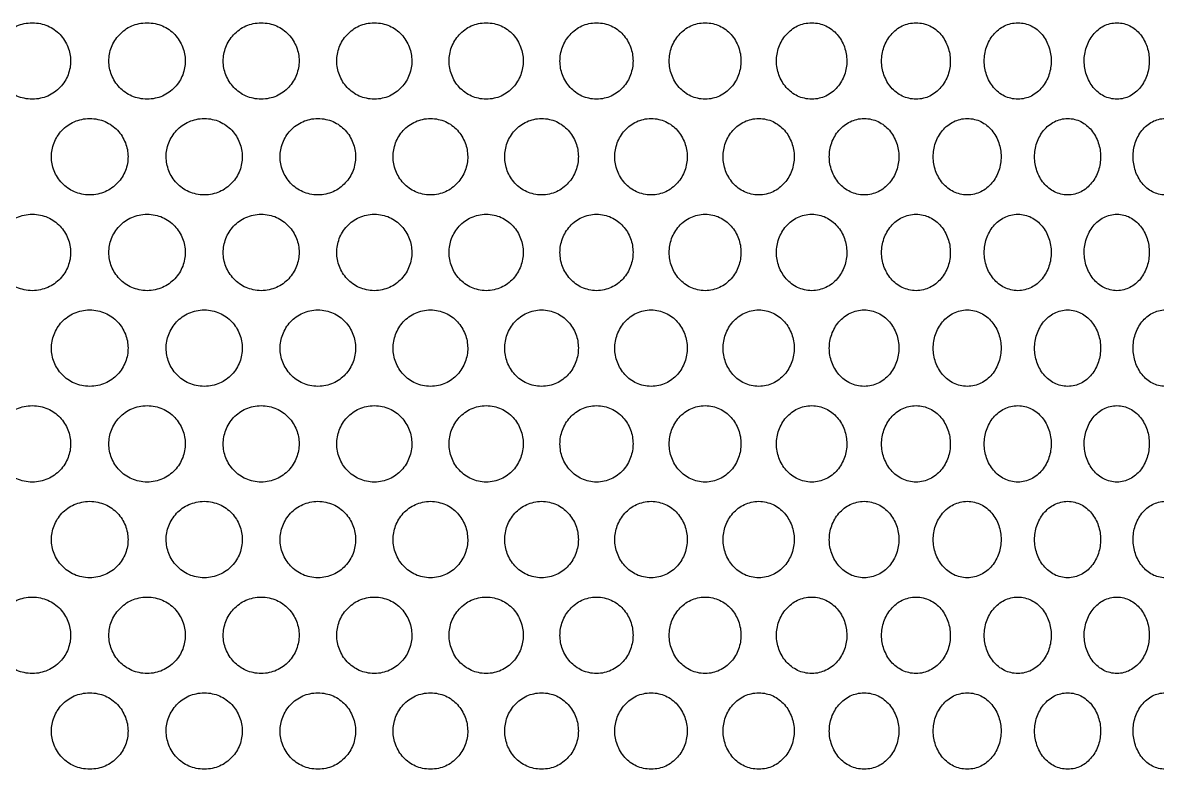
# Model space of a CAD drawing. Header units: millimetres. Extents: x 750 to 8479, y 2174 to 4333.
# Drawn here: x 1296.8 to 1415.4, y 2955.1 to 3033.1 of the extents above; entities that cross this region are included whole.
import ezdxf

# ---------------------------------------------------------------- set-up
doc = ezdxf.new("R2010")
doc.units = ezdxf.units.MM
doc.header["$LTSCALE"] = 153.67
doc.layers.add('02___PRT_ALL_AXES', color=7, linetype='CONTINUOUS')

msp = doc.modelspace()

# ---------------------------------------------------------------- linework, layer by layer
at = {"layer": '02___PRT_ALL_AXES', "color": 0, "linetype": 'Continuous'}
for points in [[(1297.82803, 3025.06591), (1297.23534, 3025.08775), (1296.17513, 3025.29974), (1294.84146, 3026.24269), (1294.00177, 3027.58256), (1293.72526, 3029.04925), (1293.99062, 3030.52312), (1294.82859, 3031.87762), (1296.16916, 3032.83075), (1297.23296, 3033.04428), (1297.82803, 3033.06591)], [(1297.82803, 3033.06591), (1298.42072, 3033.04407), (1299.48027, 3032.83209), (1300.8118, 3031.88914), (1301.64951, 3030.54927), (1301.92526, 3029.08257), (1301.66063, 3027.60871), (1300.82465, 3026.25421), (1299.48623, 3025.30107), (1298.4231, 3025.08754), (1297.82803, 3025.06591)], [(1309.82509, 3025.06591), (1309.23544, 3025.08775), (1308.18045, 3025.29974), (1306.85297, 3026.24269), (1306.01699, 3027.58256), (1305.74168, 3029.04925), (1306.00589, 3030.52312), (1306.84016, 3031.87762), (1308.17451, 3032.83075), (1309.23306, 3033.04428), (1309.82509, 3033.06591)], [(1309.82509, 3033.06591), (1310.41474, 3033.04407), (1311.46867, 3032.83209), (1312.79276, 3031.88914), (1313.62559, 3030.54927), (1313.89971, 3029.08257), (1313.63665, 3027.60871), (1312.80554, 3026.25421), (1311.47461, 3025.30107), (1310.41711, 3025.08754), (1309.82509, 3025.06591)], [(1321.74666, 3025.06591), (1321.16141, 3025.08775), (1320.11412, 3025.29974), (1318.79592, 3026.24269), (1317.9656, 3027.58256), (1317.69211, 3029.04925), (1317.95457, 3030.52312), (1318.78319, 3031.87762), (1320.10822, 3032.83075), (1321.15906, 3033.04428), (1321.74666, 3033.06591)], [(1321.74666, 3033.06591), (1322.33191, 3033.04407), (1323.37777, 3032.83209), (1324.69133, 3031.88914), (1325.51734, 3030.54927), (1325.78919, 3029.08257), (1325.52831, 3027.60871), (1324.704, 3026.25421), (1323.38365, 3025.30107), (1322.33426, 3025.08754), (1321.74666, 3025.06591)], [(1333.56498, 3025.06591), (1332.9855, 3025.08775), (1331.94833, 3025.29974), (1330.64249, 3026.24269), (1329.81975, 3027.58256), (1329.54874, 3029.04925), (1329.80882, 3030.52312), (1330.62988, 3031.87762), (1331.94249, 3032.83075), (1332.98317, 3033.04428), (1333.56498, 3033.06591)], [(1333.56498, 3033.06591), (1334.14446, 3033.04407), (1335.17981, 3032.83209), (1336.47978, 3031.88914), (1337.29705, 3030.54927), (1337.566, 3029.08257), (1337.3079, 3027.60871), (1336.49232, 3026.25421), (1335.18564, 3025.30107), (1334.14679, 3025.08754), (1333.56498, 3025.06591)], [(1345.25253, 3025.06591), (1344.68017, 3025.08775), (1343.65554, 3025.29974), (1342.36509, 3026.24269), (1341.55186, 3027.58256), (1341.28395, 3029.04925), (1341.54106, 3030.52312), (1342.35263, 3031.87762), (1343.64977, 3032.83075), (1344.67786, 3033.04428), (1345.25253, 3033.06591)], [(1345.25253, 3033.06591), (1345.82488, 3033.04407), (1346.84732, 3032.83209), (1348.13067, 3031.88914), (1348.9373, 3030.54927), (1349.20271, 3029.08257), (1348.94801, 3027.60871), (1348.14305, 3026.25421), (1346.85307, 3025.30107), (1345.82719, 3025.08754), (1345.25253, 3025.06591)], [(1356.78208, 3025.06591), (1356.21817, 3025.08775), (1355.20847, 3025.29974), (1353.93642, 3026.24269), (1353.13459, 3027.58256), (1352.87041, 3029.04925), (1353.12394, 3030.52312), (1353.92414, 3031.87762), (1355.20278, 3032.83075), (1356.2159, 3033.04428), (1356.78208, 3033.06591)], [(1356.78208, 3033.06591), (1357.34598, 3033.04407), (1358.35312, 3032.83209), (1359.61686, 3031.88914), (1360.41098, 3030.54927), (1360.67224, 3029.08257), (1360.42152, 3027.60871), (1359.62905, 3026.25421), (1358.35879, 3025.30107), (1357.34825, 3025.08754), (1356.78208, 3025.06591)], [(1368.12679, 3025.06591), (1367.57265, 3025.08775), (1366.58022, 3025.29974), (1365.32954, 3026.24269), (1364.54097, 3027.58256), (1364.28113, 3029.04925), (1364.5305, 3030.52312), (1365.31746, 3031.87762), (1366.57463, 3032.83075), (1367.57042, 3033.04428), (1368.12679, 3033.06591)], [(1368.12679, 3033.06591), (1368.68093, 3033.04407), (1369.67041, 3032.83209), (1370.91161, 3031.88914), (1371.69135, 3030.54927), (1371.94786, 3029.08257), (1371.7017, 3027.60871), (1370.92358, 3026.25421), (1369.67598, 3025.30107), (1368.68316, 3025.08754), (1368.12679, 3025.06591)], [(1379.26023, 3025.06591), (1378.71714, 3025.08775), (1377.74431, 3025.29974), (1376.5179, 3026.24269), (1375.74444, 3027.58256), (1375.48954, 3029.04925), (1375.73416, 3030.52312), (1376.50606, 3031.87762), (1377.73883, 3032.83075), (1378.71496, 3033.04428), (1379.26023, 3033.06591)], [(1379.26023, 3033.06591), (1379.80332, 3033.04407), (1380.77285, 3032.83209), (1381.98861, 3031.88914), (1382.75217, 3030.54927), (1383.00331, 3029.08257), (1382.7623, 3027.60871), (1382.00033, 3026.25421), (1380.77831, 3025.30107), (1379.8055, 3025.08754), (1379.26023, 3025.06591)], [(1390.15648, 3025.06591), (1389.62572, 3025.08775), (1388.67474, 3025.29974), (1387.47546, 3026.24269), (1386.7189, 3027.58256), (1386.46954, 3029.04925), (1386.70885, 3030.52312), (1387.46388, 3031.87762), (1388.66938, 3032.83075), (1389.62358, 3033.04428), (1390.15648, 3033.06591)], [(1390.15648, 3033.06591), (1390.68725, 3033.04407), (1391.63457, 3032.83209), (1392.82206, 3031.88914), (1393.56765, 3030.54927), (1393.81286, 3029.08257), (1393.57755, 3027.60871), (1392.83351, 3026.25421), (1391.6399, 3025.30107), (1390.68938, 3025.08754), (1390.15648, 3025.06591)], [(1400.79016, 3025.06591), (1400.27295, 3025.08775), (1399.34604, 3025.29974), (1398.17669, 3026.24269), (1397.4388, 3027.58256), (1397.19556, 3029.04925), (1397.429, 3030.52312), (1398.1654, 3031.87762), (1399.34082, 3032.83075), (1400.27087, 3033.04428), (1400.79016, 3033.06591)], [(1400.79016, 3033.06591), (1401.30737, 3033.04407), (1402.23028, 3032.83209), (1403.38673, 3031.88914), (1404.11263, 3030.54927), (1404.35132, 3029.08257), (1404.12226, 3027.60871), (1403.39788, 3026.25421), (1402.23548, 3025.30107), (1401.30945, 3025.08754), (1400.79016, 3025.06591)], [(1411.13651, 3025.06591), (1410.63406, 3025.08775), (1409.73338, 3025.29974), (1408.59668, 3026.24269), (1407.87917, 3027.58256), (1407.64262, 3029.04925), (1407.86964, 3030.52312), (1408.5857, 3031.87762), (1409.72831, 3032.83075), (1410.63204, 3033.04428), (1411.13651, 3033.06591)], [(1411.13651, 3033.06591), (1411.63896, 3033.04407), (1412.5353, 3032.83209), (1413.65802, 3031.88914), (1414.36253, 3030.54927), (1414.59415, 3029.08257), (1414.37187, 3027.60871), (1413.66885, 3026.25421), (1412.54035, 3025.30107), (1411.64098, 3025.08754), (1411.13651, 3025.06591)], [(1303.83425, 3015.06591), (1303.24291, 3015.08775), (1302.185, 3015.29974), (1300.85404, 3016.24269), (1300.01596, 3017.58256), (1299.73997, 3019.04925), (1300.00483, 3020.52312), (1300.84119, 3021.87762), (1302.17905, 3022.83075), (1303.24053, 3023.04428), (1303.83425, 3023.06591)], [(1303.83425, 3023.06591), (1304.42559, 3023.04407), (1305.48264, 3022.83209), (1306.81084, 3021.88914), (1307.64635, 3020.54927), (1307.92137, 3019.08257), (1307.65745, 3017.60871), (1306.82366, 3016.25421), (1305.4886, 3015.30107), (1304.42797, 3015.08754), (1303.83425, 3015.06591)], [(1315.79705, 3015.06591), (1315.20943, 3015.08775), (1314.15798, 3015.29974), (1312.83476, 3016.24269), (1312.00137, 3017.58256), (1311.72689, 3019.04925), (1311.99029, 3020.52312), (1312.82199, 3021.87762), (1314.15206, 3022.83075), (1315.20706, 3023.04428), (1315.79705, 3023.06591)], [(1315.79705, 3023.06591), (1316.38467, 3023.04407), (1317.43487, 3022.83209), (1318.75408, 3021.88914), (1319.58375, 3020.54927), (1319.85681, 3019.08257), (1319.59476, 3017.60871), (1318.76681, 3016.25421), (1317.44079, 3015.30107), (1316.38704, 3015.08754), (1315.79705, 3015.06591)], [(1327.67045, 3015.06591), (1327.08792, 3015.08775), (1326.04538, 3015.29974), (1324.73298, 3016.24269), (1323.90621, 3017.58256), (1323.63389, 3019.04925), (1323.89523, 3020.52312), (1324.72031, 3021.87762), (1326.03951, 3022.83075), (1327.08558, 3023.04428), (1327.67045, 3023.06591)], [(1327.67045, 3023.06591), (1328.25298, 3023.04407), (1329.29389, 3022.83209), (1330.60104, 3021.88914), (1331.42292, 3020.54927), (1331.6934, 3019.08257), (1331.43383, 3017.60871), (1330.61365, 3016.25421), (1329.29975, 3015.30107), (1328.25533, 3015.08754), (1327.67045, 3015.06591)], [(1339.42681, 3015.06591), (1338.85072, 3015.08775), (1337.81952, 3015.29974), (1336.521, 3016.24269), (1335.70278, 3017.58256), (1335.43324, 3019.04925), (1335.69191, 3020.52312), (1336.50846, 3021.87762), (1337.81371, 3022.83075), (1338.8484, 3023.04428), (1339.42681, 3023.06591)], [(1339.42681, 3023.06591), (1340.00289, 3023.04407), (1341.03209, 3022.83209), (1342.32412, 3021.88914), (1343.13631, 3020.54927), (1343.40357, 3019.08257), (1343.1471, 3017.60871), (1342.33659, 3016.25421), (1341.03788, 3015.30107), (1340.00521, 3015.08754), (1339.42681, 3015.06591)], [(1351.03874, 3015.06591), (1350.47044, 3015.08775), (1349.45298, 3015.29974), (1348.17136, 3016.24269), (1347.36359, 3017.58256), (1347.09747, 3019.04925), (1347.35286, 3020.52312), (1348.15898, 3021.87762), (1349.44725, 3022.83075), (1350.46815, 3023.04428), (1351.03874, 3023.06591)], [(1351.03874, 3023.06591), (1351.60704, 3023.04407), (1352.62211, 3022.83209), (1353.89603, 3021.88914), (1354.69664, 3020.54927), (1354.96005, 3019.08257), (1354.70727, 3017.60871), (1353.90832, 3016.25421), (1352.62783, 3015.30107), (1351.60932, 3015.08754), (1351.03874, 3015.06591)], [(1362.4792, 3015.06591), (1361.92001, 3015.08775), (1360.91866, 3015.29974), (1359.65693, 3016.24269), (1358.8615, 3017.58256), (1358.59941, 3019.04925), (1358.85093, 3020.52312), (1359.64474, 3021.87762), (1360.91302, 3022.83075), (1361.91776, 3023.04428), (1362.4792, 3023.06591)], [(1362.4792, 3023.06591), (1363.03839, 3023.04407), (1364.03698, 3022.83209), (1365.28982, 3021.88914), (1366.07698, 3020.54927), (1366.33594, 3019.08257), (1366.08743, 3017.60871), (1365.30191, 3016.25421), (1364.04261, 3015.30107), (1363.04064, 3015.08754), (1362.4792, 3015.06591)], [(1373.72155, 3015.06591), (1373.17278, 3015.08775), (1372.18986, 3015.29974), (1370.95096, 3016.24269), (1370.16971, 3017.58256), (1369.91227, 3019.04925), (1370.15933, 3020.52312), (1370.93899, 3021.87762), (1372.18432, 3022.83075), (1373.17057, 3023.04428), (1373.72155, 3023.06591)], [(1373.72155, 3023.06591), (1374.27032, 3023.04407), (1375.25012, 3022.83209), (1376.47895, 3021.88914), (1377.25083, 3020.54927), (1377.50473, 3019.08257), (1377.26107, 3017.60871), (1376.49081, 3016.25421), (1375.25563, 3015.30107), (1374.27253, 3015.08754), (1373.72155, 3015.06591)], [(1384.7396, 3015.06591), (1384.20252, 3015.08775), (1383.24033, 3015.29974), (1382.02714, 3016.24269), (1381.26191, 3017.58256), (1381.00971, 3019.04925), (1381.25174, 3020.52312), (1382.01542, 3021.87762), (1383.23491, 3022.83075), (1384.20036, 3023.04428), (1384.7396, 3023.06591)], [(1384.7396, 3023.06591), (1385.27669, 3023.04407), (1386.23539, 3022.83209), (1387.43737, 3021.88914), (1388.19216, 3020.54927), (1388.44041, 3019.08257), (1388.20218, 3017.60871), (1387.44896, 3016.25421), (1386.24079, 3015.30107), (1385.27885, 3015.08754), (1384.7396, 3015.06591)], [(1395.50771, 3015.06591), (1394.98357, 3015.08775), (1394.04435, 3015.29974), (1392.85969, 3016.24269), (1392.11225, 3017.58256), (1391.86588, 3019.04925), (1392.10232, 3020.52312), (1392.84825, 3021.87762), (1394.03906, 3022.83075), (1394.98146, 3023.04428), (1395.50771, 3023.06591)], [(1395.50771, 3023.06591), (1396.03185, 3023.04407), (1396.96723, 3022.83209), (1398.13955, 3021.88914), (1398.8755, 3020.54927), (1399.11752, 3019.08257), (1398.88527, 3017.60871), (1398.15085, 3016.25421), (1396.9725, 3015.30107), (1396.03395, 3015.08754), (1395.50771, 3015.06591)], [(1406.00077, 3015.06591), (1405.4908, 3015.08775), (1404.57674, 3015.29974), (1403.42338, 3016.24269), (1402.69547, 3017.58256), (1402.4555, 3019.04925), (1402.68579, 3020.52312), (1403.41223, 3021.87762), (1404.57159, 3022.83075), (1405.48874, 3023.04428), (1406.00077, 3023.06591)], [(1406.00077, 3023.06591), (1406.51075, 3023.04407), (1407.42064, 3022.83209), (1408.56056, 3021.88914), (1409.27597, 3020.54927), (1409.5112, 3019.08257), (1409.28546, 3017.60871), (1408.57155, 3016.25421), (1407.42577, 3015.30107), (1406.5128, 3015.08754), (1406.00077, 3015.06591)], [(1416.19437, 3015.06591), (1415.69975, 3015.08775), (1414.81297, 3015.29974), (1413.69359, 3016.24269), (1412.98691, 3017.58256), (1412.75391, 3019.04925), (1412.97752, 3020.52312), (1413.68278, 3021.87762), (1414.80798, 3022.83075), (1415.69776, 3023.04428), (1416.19437, 3023.06591)], [(1297.82803, 3005.06591), (1297.23534, 3005.08775), (1296.17513, 3005.29974), (1294.84146, 3006.24269), (1294.00177, 3007.58256), (1293.72526, 3009.04925), (1293.99062, 3010.52312), (1294.82859, 3011.87762), (1296.16916, 3012.83075), (1297.23296, 3013.04428), (1297.82803, 3013.06591)], [(1297.82803, 3013.06591), (1298.42072, 3013.04407), (1299.48027, 3012.83209), (1300.8118, 3011.88914), (1301.64951, 3010.54927), (1301.92526, 3009.08257), (1301.66063, 3007.60871), (1300.82465, 3006.25421), (1299.48623, 3005.30107), (1298.4231, 3005.08754), (1297.82803, 3005.06591)], [(1309.82509, 3005.06591), (1309.23544, 3005.08775), (1308.18045, 3005.29974), (1306.85297, 3006.24269), (1306.01699, 3007.58256), (1305.74168, 3009.04925), (1306.00589, 3010.52312), (1306.84016, 3011.87762), (1308.17451, 3012.83075), (1309.23306, 3013.04428), (1309.82509, 3013.06591)], [(1309.82509, 3013.06591), (1310.41474, 3013.04407), (1311.46867, 3012.83209), (1312.79276, 3011.88914), (1313.62559, 3010.54927), (1313.89971, 3009.08257), (1313.63665, 3007.60871), (1312.80554, 3006.25421), (1311.47461, 3005.30107), (1310.41711, 3005.08754), (1309.82509, 3005.06591)], [(1321.74666, 3005.06591), (1321.16141, 3005.08775), (1320.11412, 3005.29974), (1318.79592, 3006.24269), (1317.9656, 3007.58256), (1317.69211, 3009.04925), (1317.95457, 3010.52312), (1318.78319, 3011.87762), (1320.10822, 3012.83075), (1321.15906, 3013.04428), (1321.74666, 3013.06591)], [(1321.74666, 3013.06591), (1322.33191, 3013.04407), (1323.37777, 3012.83209), (1324.69133, 3011.88914), (1325.51734, 3010.54927), (1325.78919, 3009.08257), (1325.52831, 3007.60871), (1324.704, 3006.25421), (1323.38365, 3005.30107), (1322.33426, 3005.08754), (1321.74666, 3005.06591)], [(1333.56498, 3005.06591), (1332.9855, 3005.08775), (1331.94833, 3005.29974), (1330.64249, 3006.24269), (1329.81975, 3007.58256), (1329.54874, 3009.04925), (1329.80882, 3010.52312), (1330.62988, 3011.87762), (1331.94249, 3012.83075), (1332.98317, 3013.04428), (1333.56498, 3013.06591)], [(1333.56498, 3013.06591), (1334.14446, 3013.04407), (1335.17981, 3012.83209), (1336.47978, 3011.88914), (1337.29705, 3010.54927), (1337.566, 3009.08257), (1337.3079, 3007.60871), (1336.49232, 3006.25421), (1335.18564, 3005.30107), (1334.14679, 3005.08754), (1333.56498, 3005.06591)], [(1345.25253, 3005.06591), (1344.68017, 3005.08775), (1343.65554, 3005.29974), (1342.36509, 3006.24269), (1341.55186, 3007.58256), (1341.28395, 3009.04925), (1341.54106, 3010.52312), (1342.35263, 3011.87762), (1343.64977, 3012.83075), (1344.67786, 3013.04428), (1345.25253, 3013.06591)], [(1345.25253, 3013.06591), (1345.82488, 3013.04407), (1346.84732, 3012.83209), (1348.13067, 3011.88914), (1348.9373, 3010.54927), (1349.20271, 3009.08257), (1348.94801, 3007.60871), (1348.14305, 3006.25421), (1346.85307, 3005.30107), (1345.82719, 3005.08754), (1345.25253, 3005.06591)], [(1356.78208, 3005.06591), (1356.21817, 3005.08775), (1355.20847, 3005.29974), (1353.93642, 3006.24269), (1353.13459, 3007.58256), (1352.87041, 3009.04925), (1353.12394, 3010.52312), (1353.92414, 3011.87762), (1355.20278, 3012.83075), (1356.2159, 3013.04428), (1356.78208, 3013.06591)], [(1356.78208, 3013.06591), (1357.34598, 3013.04407), (1358.35312, 3012.83209), (1359.61686, 3011.88914), (1360.41098, 3010.54927), (1360.67224, 3009.08257), (1360.42152, 3007.60871), (1359.62905, 3006.25421), (1358.35879, 3005.30107), (1357.34825, 3005.08754), (1356.78208, 3005.06591)], [(1368.12679, 3005.06591), (1367.57265, 3005.08775), (1366.58022, 3005.29974), (1365.32954, 3006.24269), (1364.54097, 3007.58256), (1364.28113, 3009.04925), (1364.5305, 3010.52312), (1365.31746, 3011.87762), (1366.57463, 3012.83075), (1367.57042, 3013.04428), (1368.12679, 3013.06591)], [(1368.12679, 3013.06591), (1368.68093, 3013.04407), (1369.67041, 3012.83209), (1370.91161, 3011.88914), (1371.69135, 3010.54927), (1371.94786, 3009.08257), (1371.7017, 3007.60871), (1370.92358, 3006.25421), (1369.67598, 3005.30107), (1368.68316, 3005.08754), (1368.12679, 3005.06591)], [(1379.26023, 3005.06591), (1378.71714, 3005.08775), (1377.74431, 3005.29974), (1376.5179, 3006.24269), (1375.74444, 3007.58256), (1375.48954, 3009.04925), (1375.73416, 3010.52312), (1376.50606, 3011.87762), (1377.73883, 3012.83075), (1378.71496, 3013.04428), (1379.26023, 3013.06591)], [(1379.26023, 3013.06591), (1379.80332, 3013.04407), (1380.77285, 3012.83209), (1381.98861, 3011.88914), (1382.75217, 3010.54927), (1383.00331, 3009.08257), (1382.7623, 3007.60871), (1382.00033, 3006.25421), (1380.77831, 3005.30107), (1379.8055, 3005.08754), (1379.26023, 3005.06591)], [(1390.15648, 3005.06591), (1389.62572, 3005.08775), (1388.67474, 3005.29974), (1387.47546, 3006.24269), (1386.7189, 3007.58256), (1386.46954, 3009.04925), (1386.70885, 3010.52312), (1387.46388, 3011.87762), (1388.66938, 3012.83075), (1389.62358, 3013.04428), (1390.15648, 3013.06591)], [(1390.15648, 3013.06591), (1390.68725, 3013.04407), (1391.63457, 3012.83209), (1392.82206, 3011.88914), (1393.56765, 3010.54927), (1393.81286, 3009.08257), (1393.57755, 3007.60871), (1392.83351, 3006.25421), (1391.6399, 3005.30107), (1390.68938, 3005.08754), (1390.15648, 3005.06591)], [(1400.79016, 3005.06591), (1400.27295, 3005.08775), (1399.34604, 3005.29974), (1398.17669, 3006.24269), (1397.4388, 3007.58256), (1397.19556, 3009.04925), (1397.429, 3010.52312), (1398.1654, 3011.87762), (1399.34082, 3012.83075), (1400.27087, 3013.04428), (1400.79016, 3013.06591)], [(1400.79016, 3013.06591), (1401.30737, 3013.04407), (1402.23028, 3012.83209), (1403.38673, 3011.88914), (1404.11263, 3010.54927), (1404.35132, 3009.08257), (1404.12226, 3007.60871), (1403.39788, 3006.25421), (1402.23548, 3005.30107), (1401.30945, 3005.08754), (1400.79016, 3005.06591)], [(1411.13651, 3005.06591), (1410.63406, 3005.08775), (1409.73338, 3005.29974), (1408.59668, 3006.24269), (1407.87917, 3007.58256), (1407.64262, 3009.04925), (1407.86964, 3010.52312), (1408.5857, 3011.87762), (1409.72831, 3012.83075), (1410.63204, 3013.04428), (1411.13651, 3013.06591)], [(1411.13651, 3013.06591), (1411.63896, 3013.04407), (1412.5353, 3012.83209), (1413.65802, 3011.88914), (1414.36253, 3010.54927), (1414.59415, 3009.08257), (1414.37187, 3007.60871), (1413.66885, 3006.25421), (1412.54035, 3005.30107), (1411.64098, 3005.08754), (1411.13651, 3005.06591)], [(1303.83425, 2995.06591), (1303.24291, 2995.08775), (1302.185, 2995.29974), (1300.85404, 2996.24269), (1300.01596, 2997.58256), (1299.73997, 2999.04925), (1300.00483, 3000.52312), (1300.84119, 3001.87762), (1302.17905, 3002.83075), (1303.24053, 3003.04428), (1303.83425, 3003.06591)], [(1303.83425, 3003.06591), (1304.42559, 3003.04407), (1305.48264, 3002.83209), (1306.81084, 3001.88914), (1307.64635, 3000.54927), (1307.92137, 2999.08257), (1307.65745, 2997.60871), (1306.82366, 2996.25421), (1305.4886, 2995.30107), (1304.42797, 2995.08754), (1303.83425, 2995.06591)], [(1315.79705, 2995.06591), (1315.20943, 2995.08775), (1314.15798, 2995.29974), (1312.83476, 2996.24269), (1312.00137, 2997.58256), (1311.72689, 2999.04925), (1311.99029, 3000.52312), (1312.82199, 3001.87762), (1314.15206, 3002.83075), (1315.20706, 3003.04428), (1315.79705, 3003.06591)], [(1315.79705, 3003.06591), (1316.38467, 3003.04407), (1317.43487, 3002.83209), (1318.75408, 3001.88914), (1319.58375, 3000.54927), (1319.85681, 2999.08257), (1319.59476, 2997.60871), (1318.76681, 2996.25421), (1317.44079, 2995.30107), (1316.38704, 2995.08754), (1315.79705, 2995.06591)], [(1327.67045, 2995.06591), (1327.08792, 2995.08775), (1326.04538, 2995.29974), (1324.73298, 2996.24269), (1323.90621, 2997.58256), (1323.63389, 2999.04925), (1323.89523, 3000.52312), (1324.72031, 3001.87762), (1326.03951, 3002.83075), (1327.08558, 3003.04428), (1327.67045, 3003.06591)], [(1327.67045, 3003.06591), (1328.25298, 3003.04407), (1329.29389, 3002.83209), (1330.60104, 3001.88914), (1331.42292, 3000.54927), (1331.6934, 2999.08257), (1331.43383, 2997.60871), (1330.61365, 2996.25421), (1329.29975, 2995.30107), (1328.25533, 2995.08754), (1327.67045, 2995.06591)], [(1339.42681, 2995.06591), (1338.85072, 2995.08775), (1337.81952, 2995.29974), (1336.521, 2996.24269), (1335.70278, 2997.58256), (1335.43324, 2999.04925), (1335.69191, 3000.52312), (1336.50846, 3001.87762), (1337.81371, 3002.83075), (1338.8484, 3003.04428), (1339.42681, 3003.06591)], [(1339.42681, 3003.06591), (1340.00289, 3003.04407), (1341.03209, 3002.83209), (1342.32412, 3001.88914), (1343.13631, 3000.54927), (1343.40357, 2999.08257), (1343.1471, 2997.60871), (1342.33659, 2996.25421), (1341.03788, 2995.30107), (1340.00521, 2995.08754), (1339.42681, 2995.06591)], [(1351.03874, 2995.06591), (1350.47044, 2995.08775), (1349.45298, 2995.29974), (1348.17136, 2996.24269), (1347.36359, 2997.58256), (1347.09747, 2999.04925), (1347.35286, 3000.52312), (1348.15898, 3001.87762), (1349.44725, 3002.83075), (1350.46815, 3003.04428), (1351.03874, 3003.06591)], [(1351.03874, 3003.06591), (1351.60704, 3003.04407), (1352.62211, 3002.83209), (1353.89603, 3001.88914), (1354.69664, 3000.54927), (1354.96005, 2999.08257), (1354.70727, 2997.60871), (1353.90832, 2996.25421), (1352.62783, 2995.30107), (1351.60932, 2995.08754), (1351.03874, 2995.06591)], [(1362.4792, 2995.06591), (1361.92001, 2995.08775), (1360.91866, 2995.29974), (1359.65693, 2996.24269), (1358.8615, 2997.58256), (1358.59941, 2999.04925), (1358.85093, 3000.52312), (1359.64474, 3001.87762), (1360.91302, 3002.83075), (1361.91776, 3003.04428), (1362.4792, 3003.06591)], [(1362.4792, 3003.06591), (1363.03839, 3003.04407), (1364.03698, 3002.83209), (1365.28982, 3001.88914), (1366.07698, 3000.54927), (1366.33594, 2999.08257), (1366.08743, 2997.60871), (1365.30191, 2996.25421), (1364.04261, 2995.30107), (1363.04064, 2995.08754), (1362.4792, 2995.06591)], [(1373.72155, 2995.06591), (1373.17278, 2995.08775), (1372.18986, 2995.29974), (1370.95096, 2996.24269), (1370.16971, 2997.58256), (1369.91227, 2999.04925), (1370.15933, 3000.52312), (1370.93899, 3001.87762), (1372.18432, 3002.83075), (1373.17057, 3003.04428), (1373.72155, 3003.06591)], [(1373.72155, 3003.06591), (1374.27032, 3003.04407), (1375.25012, 3002.83209), (1376.47895, 3001.88914), (1377.25083, 3000.54927), (1377.50473, 2999.08257), (1377.26107, 2997.60871), (1376.49081, 2996.25421), (1375.25563, 2995.30107), (1374.27253, 2995.08754), (1373.72155, 2995.06591)], [(1384.7396, 2995.06591), (1384.20252, 2995.08775), (1383.24033, 2995.29974), (1382.02714, 2996.24269), (1381.26191, 2997.58256), (1381.00971, 2999.04925), (1381.25174, 3000.52312), (1382.01542, 3001.87762), (1383.23491, 3002.83075), (1384.20036, 3003.04428), (1384.7396, 3003.06591)], [(1384.7396, 3003.06591), (1385.27669, 3003.04407), (1386.23539, 3002.83209), (1387.43737, 3001.88914), (1388.19216, 3000.54927), (1388.44041, 2999.08257), (1388.20218, 2997.60871), (1387.44896, 2996.25421), (1386.24079, 2995.30107), (1385.27885, 2995.08754), (1384.7396, 2995.06591)], [(1395.50771, 2995.06591), (1394.98357, 2995.08775), (1394.04435, 2995.29974), (1392.85969, 2996.24269), (1392.11225, 2997.58256), (1391.86588, 2999.04925), (1392.10232, 3000.52312), (1392.84825, 3001.87762), (1394.03906, 3002.83075), (1394.98146, 3003.04428), (1395.50771, 3003.06591)], [(1395.50771, 3003.06591), (1396.03185, 3003.04407), (1396.96723, 3002.83209), (1398.13955, 3001.88914), (1398.8755, 3000.54927), (1399.11752, 2999.08257), (1398.88527, 2997.60871), (1398.15085, 2996.25421), (1396.9725, 2995.30107), (1396.03395, 2995.08754), (1395.50771, 2995.06591)], [(1406.00077, 2995.06591), (1405.4908, 2995.08775), (1404.57674, 2995.29974), (1403.42338, 2996.24269), (1402.69547, 2997.58256), (1402.4555, 2999.04925), (1402.68579, 3000.52312), (1403.41223, 3001.87762), (1404.57159, 3002.83075), (1405.48874, 3003.04428), (1406.00077, 3003.06591)], [(1406.00077, 3003.06591), (1406.51075, 3003.04407), (1407.42064, 3002.83209), (1408.56056, 3001.88914), (1409.27597, 3000.54927), (1409.5112, 2999.08257), (1409.28546, 2997.60871), (1408.57155, 2996.25421), (1407.42577, 2995.30107), (1406.5128, 2995.08754), (1406.00077, 2995.06591)], [(1416.19437, 2995.06591), (1415.69975, 2995.08775), (1414.81297, 2995.29974), (1413.69359, 2996.24269), (1412.98691, 2997.58256), (1412.75391, 2999.04925), (1412.97752, 3000.52312), (1413.68278, 3001.87762), (1414.80798, 3002.83075), (1415.69776, 3003.04428), (1416.19437, 3003.06591)], [(1297.82803, 2985.06591), (1297.23534, 2985.08775), (1296.17513, 2985.29974), (1294.84146, 2986.24269), (1294.00177, 2987.58256), (1293.72526, 2989.04925), (1293.99062, 2990.52312), (1294.82859, 2991.87762), (1296.16916, 2992.83075), (1297.23296, 2993.04428), (1297.82803, 2993.06591)], [(1297.82803, 2993.06591), (1298.42072, 2993.04407), (1299.48027, 2992.83209), (1300.8118, 2991.88914), (1301.64951, 2990.54927), (1301.92526, 2989.08257), (1301.66063, 2987.60871), (1300.82465, 2986.25421), (1299.48623, 2985.30107), (1298.4231, 2985.08754), (1297.82803, 2985.06591)], [(1309.82509, 2985.06591), (1309.23544, 2985.08775), (1308.18045, 2985.29974), (1306.85297, 2986.24269), (1306.01699, 2987.58256), (1305.74168, 2989.04925), (1306.00589, 2990.52312), (1306.84016, 2991.87762), (1308.17451, 2992.83075), (1309.23306, 2993.04428), (1309.82509, 2993.06591)], [(1309.82509, 2993.06591), (1310.41474, 2993.04407), (1311.46867, 2992.83209), (1312.79276, 2991.88914), (1313.62559, 2990.54927), (1313.89971, 2989.08257), (1313.63665, 2987.60871), (1312.80554, 2986.25421), (1311.47461, 2985.30107), (1310.41711, 2985.08754), (1309.82509, 2985.06591)], [(1321.74666, 2985.06591), (1321.16141, 2985.08775), (1320.11412, 2985.29974), (1318.79592, 2986.24269), (1317.9656, 2987.58256), (1317.69211, 2989.04925), (1317.95457, 2990.52312), (1318.78319, 2991.87762), (1320.10822, 2992.83075), (1321.15906, 2993.04428), (1321.74666, 2993.06591)], [(1321.74666, 2993.06591), (1322.33191, 2993.04407), (1323.37777, 2992.83209), (1324.69133, 2991.88914), (1325.51734, 2990.54927), (1325.78919, 2989.08257), (1325.52831, 2987.60871), (1324.704, 2986.25421), (1323.38365, 2985.30107), (1322.33426, 2985.08754), (1321.74666, 2985.06591)], [(1333.56498, 2985.06591), (1332.9855, 2985.08775), (1331.94833, 2985.29974), (1330.64249, 2986.24269), (1329.81975, 2987.58256), (1329.54874, 2989.04925), (1329.80882, 2990.52312), (1330.62988, 2991.87762), (1331.94249, 2992.83075), (1332.98317, 2993.04428), (1333.56498, 2993.06591)], [(1333.56498, 2993.06591), (1334.14446, 2993.04407), (1335.17981, 2992.83209), (1336.47978, 2991.88914), (1337.29705, 2990.54927), (1337.566, 2989.08257), (1337.3079, 2987.60871), (1336.49232, 2986.25421), (1335.18564, 2985.30107), (1334.14679, 2985.08754), (1333.56498, 2985.06591)], [(1345.25253, 2985.06591), (1344.68017, 2985.08775), (1343.65554, 2985.29974), (1342.36509, 2986.24269), (1341.55186, 2987.58256), (1341.28395, 2989.04925), (1341.54106, 2990.52312), (1342.35263, 2991.87762), (1343.64977, 2992.83075), (1344.67786, 2993.04428), (1345.25253, 2993.06591)], [(1345.25253, 2993.06591), (1345.82488, 2993.04407), (1346.84732, 2992.83209), (1348.13067, 2991.88914), (1348.9373, 2990.54927), (1349.20271, 2989.08257), (1348.94801, 2987.60871), (1348.14305, 2986.25421), (1346.85307, 2985.30107), (1345.82719, 2985.08754), (1345.25253, 2985.06591)], [(1356.78208, 2985.06591), (1356.21817, 2985.08775), (1355.20847, 2985.29974), (1353.93642, 2986.24269), (1353.13459, 2987.58256), (1352.87041, 2989.04925), (1353.12394, 2990.52312), (1353.92414, 2991.87762), (1355.20278, 2992.83075), (1356.2159, 2993.04428), (1356.78208, 2993.06591)], [(1356.78208, 2993.06591), (1357.34598, 2993.04407), (1358.35312, 2992.83209), (1359.61686, 2991.88914), (1360.41098, 2990.54927), (1360.67224, 2989.08257), (1360.42152, 2987.60871), (1359.62905, 2986.25421), (1358.35879, 2985.30107), (1357.34825, 2985.08754), (1356.78208, 2985.06591)], [(1368.12679, 2985.06591), (1367.57265, 2985.08775), (1366.58022, 2985.29974), (1365.32954, 2986.24269), (1364.54097, 2987.58256), (1364.28113, 2989.04925), (1364.5305, 2990.52312), (1365.31746, 2991.87762), (1366.57463, 2992.83075), (1367.57042, 2993.04428), (1368.12679, 2993.06591)], [(1368.12679, 2993.06591), (1368.68093, 2993.04407), (1369.67041, 2992.83209), (1370.91161, 2991.88914), (1371.69135, 2990.54927), (1371.94786, 2989.08257), (1371.7017, 2987.60871), (1370.92358, 2986.25421), (1369.67598, 2985.30107), (1368.68316, 2985.08754), (1368.12679, 2985.06591)], [(1379.26023, 2985.06591), (1378.71714, 2985.08775), (1377.74431, 2985.29974), (1376.5179, 2986.24269), (1375.74444, 2987.58256), (1375.48954, 2989.04925), (1375.73416, 2990.52312), (1376.50606, 2991.87762), (1377.73883, 2992.83075), (1378.71496, 2993.04428), (1379.26023, 2993.06591)], [(1379.26023, 2993.06591), (1379.80332, 2993.04407), (1380.77285, 2992.83209), (1381.98861, 2991.88914), (1382.75217, 2990.54927), (1383.00331, 2989.08257), (1382.7623, 2987.60871), (1382.00033, 2986.25421), (1380.77831, 2985.30107), (1379.8055, 2985.08754), (1379.26023, 2985.06591)], [(1390.15648, 2985.06591), (1389.62572, 2985.08775), (1388.67474, 2985.29974), (1387.47546, 2986.24269), (1386.7189, 2987.58256), (1386.46954, 2989.04925), (1386.70885, 2990.52312), (1387.46388, 2991.87762), (1388.66938, 2992.83075), (1389.62358, 2993.04428), (1390.15648, 2993.06591)], [(1390.15648, 2993.06591), (1390.68725, 2993.04407), (1391.63457, 2992.83209), (1392.82206, 2991.88914), (1393.56765, 2990.54927), (1393.81286, 2989.08257), (1393.57755, 2987.60871), (1392.83351, 2986.25421), (1391.6399, 2985.30107), (1390.68938, 2985.08754), (1390.15648, 2985.06591)], [(1400.79016, 2985.06591), (1400.27295, 2985.08775), (1399.34604, 2985.29974), (1398.17669, 2986.24269), (1397.4388, 2987.58256), (1397.19556, 2989.04925), (1397.429, 2990.52312), (1398.1654, 2991.87762), (1399.34082, 2992.83075), (1400.27087, 2993.04428), (1400.79016, 2993.06591)], [(1400.79016, 2993.06591), (1401.30737, 2993.04407), (1402.23028, 2992.83209), (1403.38673, 2991.88914), (1404.11263, 2990.54927), (1404.35132, 2989.08257), (1404.12226, 2987.60871), (1403.39788, 2986.25421), (1402.23548, 2985.30107), (1401.30945, 2985.08754), (1400.79016, 2985.06591)], [(1411.13651, 2985.06591), (1410.63406, 2985.08775), (1409.73338, 2985.29974), (1408.59668, 2986.24269), (1407.87917, 2987.58256), (1407.64262, 2989.04925), (1407.86964, 2990.52312), (1408.5857, 2991.87762), (1409.72831, 2992.83075), (1410.63204, 2993.04428), (1411.13651, 2993.06591)], [(1411.13651, 2993.06591), (1411.63896, 2993.04407), (1412.5353, 2992.83209), (1413.65802, 2991.88914), (1414.36253, 2990.54927), (1414.59415, 2989.08257), (1414.37187, 2987.60871), (1413.66885, 2986.25421), (1412.54035, 2985.30107), (1411.64098, 2985.08754), (1411.13651, 2985.06591)], [(1303.83425, 2975.06591), (1303.24291, 2975.08775), (1302.185, 2975.29974), (1300.85404, 2976.24269), (1300.01596, 2977.58256), (1299.73997, 2979.04925), (1300.00483, 2980.52312), (1300.84119, 2981.87762), (1302.17905, 2982.83075), (1303.24053, 2983.04428), (1303.83425, 2983.06591)], [(1303.83425, 2983.06591), (1304.42559, 2983.04407), (1305.48264, 2982.83209), (1306.81084, 2981.88914), (1307.64635, 2980.54927), (1307.92137, 2979.08257), (1307.65745, 2977.60871), (1306.82366, 2976.25421), (1305.4886, 2975.30107), (1304.42797, 2975.08754), (1303.83425, 2975.06591)], [(1315.79705, 2975.06591), (1315.20943, 2975.08775), (1314.15798, 2975.29974), (1312.83476, 2976.24269), (1312.00137, 2977.58256), (1311.72689, 2979.04925), (1311.99029, 2980.52312), (1312.82199, 2981.87762), (1314.15206, 2982.83075), (1315.20706, 2983.04428), (1315.79705, 2983.06591)], [(1315.79705, 2983.06591), (1316.38467, 2983.04407), (1317.43487, 2982.83209), (1318.75408, 2981.88914), (1319.58375, 2980.54927), (1319.85681, 2979.08257), (1319.59476, 2977.60871), (1318.76681, 2976.25421), (1317.44079, 2975.30107), (1316.38704, 2975.08754), (1315.79705, 2975.06591)], [(1327.67045, 2975.06591), (1327.08792, 2975.08775), (1326.04538, 2975.29974), (1324.73298, 2976.24269), (1323.90621, 2977.58256), (1323.63389, 2979.04925), (1323.89523, 2980.52312), (1324.72031, 2981.87762), (1326.03951, 2982.83075), (1327.08558, 2983.04428), (1327.67045, 2983.06591)], [(1327.67045, 2983.06591), (1328.25298, 2983.04407), (1329.29389, 2982.83209), (1330.60104, 2981.88914), (1331.42292, 2980.54927), (1331.6934, 2979.08257), (1331.43383, 2977.60871), (1330.61365, 2976.25421), (1329.29975, 2975.30107), (1328.25533, 2975.08754), (1327.67045, 2975.06591)], [(1339.42681, 2975.06591), (1338.85072, 2975.08775), (1337.81952, 2975.29974), (1336.521, 2976.24269), (1335.70278, 2977.58256), (1335.43324, 2979.04925), (1335.69191, 2980.52312), (1336.50846, 2981.87762), (1337.81371, 2982.83075), (1338.8484, 2983.04428), (1339.42681, 2983.06591)], [(1339.42681, 2983.06591), (1340.00289, 2983.04407), (1341.03209, 2982.83209), (1342.32412, 2981.88914), (1343.13631, 2980.54927), (1343.40357, 2979.08257), (1343.1471, 2977.60871), (1342.33659, 2976.25421), (1341.03788, 2975.30107), (1340.00521, 2975.08754), (1339.42681, 2975.06591)], [(1351.03874, 2975.06591), (1350.47044, 2975.08775), (1349.45298, 2975.29974), (1348.17136, 2976.24269), (1347.36359, 2977.58256), (1347.09747, 2979.04925), (1347.35286, 2980.52312), (1348.15898, 2981.87762), (1349.44725, 2982.83075), (1350.46815, 2983.04428), (1351.03874, 2983.06591)], [(1351.03874, 2983.06591), (1351.60704, 2983.04407), (1352.62211, 2982.83209), (1353.89603, 2981.88914), (1354.69664, 2980.54927), (1354.96005, 2979.08257), (1354.70727, 2977.60871), (1353.90832, 2976.25421), (1352.62783, 2975.30107), (1351.60932, 2975.08754), (1351.03874, 2975.06591)], [(1362.4792, 2975.06591), (1361.92001, 2975.08775), (1360.91866, 2975.29974), (1359.65693, 2976.24269), (1358.8615, 2977.58256), (1358.59941, 2979.04925), (1358.85093, 2980.52312), (1359.64474, 2981.87762), (1360.91302, 2982.83075), (1361.91776, 2983.04428), (1362.4792, 2983.06591)], [(1362.4792, 2983.06591), (1363.03839, 2983.04407), (1364.03698, 2982.83209), (1365.28982, 2981.88914), (1366.07698, 2980.54927), (1366.33594, 2979.08257), (1366.08743, 2977.60871), (1365.30191, 2976.25421), (1364.04261, 2975.30107), (1363.04064, 2975.08754), (1362.4792, 2975.06591)], [(1373.72155, 2975.06591), (1373.17278, 2975.08775), (1372.18986, 2975.29974), (1370.95096, 2976.24269), (1370.16971, 2977.58256), (1369.91227, 2979.04925), (1370.15933, 2980.52312), (1370.93899, 2981.87762), (1372.18432, 2982.83075), (1373.17057, 2983.04428), (1373.72155, 2983.06591)], [(1373.72155, 2983.06591), (1374.27032, 2983.04407), (1375.25012, 2982.83209), (1376.47895, 2981.88914), (1377.25083, 2980.54927), (1377.50473, 2979.08257), (1377.26107, 2977.60871), (1376.49081, 2976.25421), (1375.25563, 2975.30107), (1374.27253, 2975.08754), (1373.72155, 2975.06591)], [(1384.7396, 2975.06591), (1384.20252, 2975.08775), (1383.24033, 2975.29974), (1382.02714, 2976.24269), (1381.26191, 2977.58256), (1381.00971, 2979.04925), (1381.25174, 2980.52312), (1382.01542, 2981.87762), (1383.23491, 2982.83075), (1384.20036, 2983.04428), (1384.7396, 2983.06591)], [(1384.7396, 2983.06591), (1385.27669, 2983.04407), (1386.23539, 2982.83209), (1387.43737, 2981.88914), (1388.19216, 2980.54927), (1388.44041, 2979.08257), (1388.20218, 2977.60871), (1387.44896, 2976.25421), (1386.24079, 2975.30107), (1385.27885, 2975.08754), (1384.7396, 2975.06591)], [(1395.50771, 2975.06591), (1394.98357, 2975.08775), (1394.04435, 2975.29974), (1392.85969, 2976.24269), (1392.11225, 2977.58256), (1391.86588, 2979.04925), (1392.10232, 2980.52312), (1392.84825, 2981.87762), (1394.03906, 2982.83075), (1394.98146, 2983.04428), (1395.50771, 2983.06591)], [(1395.50771, 2983.06591), (1396.03185, 2983.04407), (1396.96723, 2982.83209), (1398.13955, 2981.88914), (1398.8755, 2980.54927), (1399.11752, 2979.08257), (1398.88527, 2977.60871), (1398.15085, 2976.25421), (1396.9725, 2975.30107), (1396.03395, 2975.08754), (1395.50771, 2975.06591)], [(1406.00077, 2975.06591), (1405.4908, 2975.08775), (1404.57674, 2975.29974), (1403.42338, 2976.24269), (1402.69547, 2977.58256), (1402.4555, 2979.04925), (1402.68579, 2980.52312), (1403.41223, 2981.87762), (1404.57159, 2982.83075), (1405.48874, 2983.04428), (1406.00077, 2983.06591)], [(1406.00077, 2983.06591), (1406.51075, 2983.04407), (1407.42064, 2982.83209), (1408.56056, 2981.88914), (1409.27597, 2980.54927), (1409.5112, 2979.08257), (1409.28546, 2977.60871), (1408.57155, 2976.25421), (1407.42577, 2975.30107), (1406.5128, 2975.08754), (1406.00077, 2975.06591)], [(1416.19437, 2975.06591), (1415.69975, 2975.08775), (1414.81297, 2975.29974), (1413.69359, 2976.24269), (1412.98691, 2977.58256), (1412.75391, 2979.04925), (1412.97752, 2980.52312), (1413.68278, 2981.87762), (1414.80798, 2982.83075), (1415.69776, 2983.04428), (1416.19437, 2983.06591)], [(1297.82803, 2965.06591), (1297.23534, 2965.08775), (1296.17513, 2965.29974), (1294.84146, 2966.24269), (1294.00177, 2967.58256), (1293.72526, 2969.04925), (1293.99062, 2970.52312), (1294.82859, 2971.87762), (1296.16916, 2972.83075), (1297.23296, 2973.04428), (1297.82803, 2973.06591)], [(1297.82803, 2973.06591), (1298.42072, 2973.04407), (1299.48027, 2972.83209), (1300.8118, 2971.88914), (1301.64951, 2970.54927), (1301.92526, 2969.08257), (1301.66063, 2967.60871), (1300.82465, 2966.25421), (1299.48623, 2965.30107), (1298.4231, 2965.08754), (1297.82803, 2965.06591)], [(1309.82509, 2965.06591), (1309.23544, 2965.08775), (1308.18045, 2965.29974), (1306.85297, 2966.24269), (1306.01699, 2967.58256), (1305.74168, 2969.04925), (1306.00589, 2970.52312), (1306.84016, 2971.87762), (1308.17451, 2972.83075), (1309.23306, 2973.04428), (1309.82509, 2973.06591)], [(1309.82509, 2973.06591), (1310.41474, 2973.04407), (1311.46867, 2972.83209), (1312.79276, 2971.88914), (1313.62559, 2970.54927), (1313.89971, 2969.08257), (1313.63665, 2967.60871), (1312.80554, 2966.25421), (1311.47461, 2965.30107), (1310.41711, 2965.08754), (1309.82509, 2965.06591)], [(1321.74666, 2965.06591), (1321.16141, 2965.08775), (1320.11412, 2965.29974), (1318.79592, 2966.24269), (1317.9656, 2967.58256), (1317.69211, 2969.04925), (1317.95457, 2970.52312), (1318.78319, 2971.87762), (1320.10822, 2972.83075), (1321.15906, 2973.04428), (1321.74666, 2973.06591)], [(1321.74666, 2973.06591), (1322.33191, 2973.04407), (1323.37777, 2972.83209), (1324.69133, 2971.88914), (1325.51734, 2970.54927), (1325.78919, 2969.08257), (1325.52831, 2967.60871), (1324.704, 2966.25421), (1323.38365, 2965.30107), (1322.33426, 2965.08754), (1321.74666, 2965.06591)], [(1333.56498, 2965.06591), (1332.9855, 2965.08775), (1331.94833, 2965.29974), (1330.64249, 2966.24269), (1329.81975, 2967.58256), (1329.54874, 2969.04925), (1329.80882, 2970.52312), (1330.62988, 2971.87762), (1331.94249, 2972.83075), (1332.98317, 2973.04428), (1333.56498, 2973.06591)], [(1333.56498, 2973.06591), (1334.14446, 2973.04407), (1335.17981, 2972.83209), (1336.47978, 2971.88914), (1337.29705, 2970.54927), (1337.566, 2969.08257), (1337.3079, 2967.60871), (1336.49232, 2966.25421), (1335.18564, 2965.30107), (1334.14679, 2965.08754), (1333.56498, 2965.06591)], [(1345.25253, 2965.06591), (1344.68017, 2965.08775), (1343.65554, 2965.29974), (1342.36509, 2966.24269), (1341.55186, 2967.58256), (1341.28395, 2969.04925), (1341.54106, 2970.52312), (1342.35263, 2971.87762), (1343.64977, 2972.83075), (1344.67786, 2973.04428), (1345.25253, 2973.06591)], [(1345.25253, 2973.06591), (1345.82488, 2973.04407), (1346.84732, 2972.83209), (1348.13067, 2971.88914), (1348.9373, 2970.54927), (1349.20271, 2969.08257), (1348.94801, 2967.60871), (1348.14305, 2966.25421), (1346.85307, 2965.30107), (1345.82719, 2965.08754), (1345.25253, 2965.06591)], [(1356.78208, 2965.06591), (1356.21817, 2965.08775), (1355.20847, 2965.29974), (1353.93642, 2966.24269), (1353.13459, 2967.58256), (1352.87041, 2969.04925), (1353.12394, 2970.52312), (1353.92414, 2971.87762), (1355.20278, 2972.83075), (1356.2159, 2973.04428), (1356.78208, 2973.06591)], [(1356.78208, 2973.06591), (1357.34598, 2973.04407), (1358.35312, 2972.83209), (1359.61686, 2971.88914), (1360.41098, 2970.54927), (1360.67224, 2969.08257), (1360.42152, 2967.60871), (1359.62905, 2966.25421), (1358.35879, 2965.30107), (1357.34825, 2965.08754), (1356.78208, 2965.06591)], [(1368.12679, 2965.06591), (1367.57265, 2965.08775), (1366.58022, 2965.29974), (1365.32954, 2966.24269), (1364.54097, 2967.58256), (1364.28113, 2969.04925), (1364.5305, 2970.52312), (1365.31746, 2971.87762), (1366.57463, 2972.83075), (1367.57042, 2973.04428), (1368.12679, 2973.06591)], [(1368.12679, 2973.06591), (1368.68093, 2973.04407), (1369.67041, 2972.83209), (1370.91161, 2971.88914), (1371.69135, 2970.54927), (1371.94786, 2969.08257), (1371.7017, 2967.60871), (1370.92358, 2966.25421), (1369.67598, 2965.30107), (1368.68316, 2965.08754), (1368.12679, 2965.06591)], [(1379.26023, 2965.06591), (1378.71714, 2965.08775), (1377.74431, 2965.29974), (1376.5179, 2966.24269), (1375.74444, 2967.58256), (1375.48954, 2969.04925), (1375.73416, 2970.52312), (1376.50606, 2971.87762), (1377.73883, 2972.83075), (1378.71496, 2973.04428), (1379.26023, 2973.06591)], [(1379.26023, 2973.06591), (1379.80332, 2973.04407), (1380.77285, 2972.83209), (1381.98861, 2971.88914), (1382.75217, 2970.54927), (1383.00331, 2969.08257), (1382.7623, 2967.60871), (1382.00033, 2966.25421), (1380.77831, 2965.30107), (1379.8055, 2965.08754), (1379.26023, 2965.06591)], [(1390.15648, 2965.06591), (1389.62572, 2965.08775), (1388.67474, 2965.29974), (1387.47546, 2966.24269), (1386.7189, 2967.58256), (1386.46954, 2969.04925), (1386.70885, 2970.52312), (1387.46388, 2971.87762), (1388.66938, 2972.83075), (1389.62358, 2973.04428), (1390.15648, 2973.06591)], [(1390.15648, 2973.06591), (1390.68725, 2973.04407), (1391.63457, 2972.83209), (1392.82206, 2971.88914), (1393.56765, 2970.54927), (1393.81286, 2969.08257), (1393.57755, 2967.60871), (1392.83351, 2966.25421), (1391.6399, 2965.30107), (1390.68938, 2965.08754), (1390.15648, 2965.06591)], [(1400.79016, 2965.06591), (1400.27295, 2965.08775), (1399.34604, 2965.29974), (1398.17669, 2966.24269), (1397.4388, 2967.58256), (1397.19556, 2969.04925), (1397.429, 2970.52312), (1398.1654, 2971.87762), (1399.34082, 2972.83075), (1400.27087, 2973.04428), (1400.79016, 2973.06591)], [(1400.79016, 2973.06591), (1401.30737, 2973.04407), (1402.23028, 2972.83209), (1403.38673, 2971.88914), (1404.11263, 2970.54927), (1404.35132, 2969.08257), (1404.12226, 2967.60871), (1403.39788, 2966.25421), (1402.23548, 2965.30107), (1401.30945, 2965.08754), (1400.79016, 2965.06591)], [(1411.13651, 2965.06591), (1410.63406, 2965.08775), (1409.73338, 2965.29974), (1408.59668, 2966.24269), (1407.87917, 2967.58256), (1407.64262, 2969.04925), (1407.86964, 2970.52312), (1408.5857, 2971.87762), (1409.72831, 2972.83075), (1410.63204, 2973.04428), (1411.13651, 2973.06591)], [(1411.13651, 2973.06591), (1411.63896, 2973.04407), (1412.5353, 2972.83209), (1413.65802, 2971.88914), (1414.36253, 2970.54927), (1414.59415, 2969.08257), (1414.37187, 2967.60871), (1413.66885, 2966.25421), (1412.54035, 2965.30107), (1411.64098, 2965.08754), (1411.13651, 2965.06591)], [(1303.83425, 2955.06591), (1303.24291, 2955.08775), (1302.185, 2955.29974), (1300.85404, 2956.24269), (1300.01596, 2957.58256), (1299.73997, 2959.04925), (1300.00483, 2960.52312), (1300.84119, 2961.87762), (1302.17905, 2962.83075), (1303.24053, 2963.04428), (1303.83425, 2963.06591)], [(1303.83425, 2963.06591), (1304.42559, 2963.04407), (1305.48264, 2962.83209), (1306.81084, 2961.88914), (1307.64635, 2960.54927), (1307.92137, 2959.08257), (1307.65745, 2957.60871), (1306.82366, 2956.25421), (1305.4886, 2955.30107), (1304.42797, 2955.08754), (1303.83425, 2955.06591)], [(1315.79705, 2955.06591), (1315.20943, 2955.08775), (1314.15798, 2955.29974), (1312.83476, 2956.24269), (1312.00137, 2957.58256), (1311.72689, 2959.04925), (1311.99029, 2960.52312), (1312.82199, 2961.87762), (1314.15206, 2962.83075), (1315.20706, 2963.04428), (1315.79705, 2963.06591)], [(1315.79705, 2963.06591), (1316.38467, 2963.04407), (1317.43487, 2962.83209), (1318.75408, 2961.88914), (1319.58375, 2960.54927), (1319.85681, 2959.08257), (1319.59476, 2957.60871), (1318.76681, 2956.25421), (1317.44079, 2955.30107), (1316.38704, 2955.08754), (1315.79705, 2955.06591)], [(1327.67045, 2955.06591), (1327.08792, 2955.08775), (1326.04538, 2955.29974), (1324.73298, 2956.24269), (1323.90621, 2957.58256), (1323.63389, 2959.04925), (1323.89523, 2960.52312), (1324.72031, 2961.87762), (1326.03951, 2962.83075), (1327.08558, 2963.04428), (1327.67045, 2963.06591)], [(1327.67045, 2963.06591), (1328.25298, 2963.04407), (1329.29389, 2962.83209), (1330.60104, 2961.88914), (1331.42292, 2960.54927), (1331.6934, 2959.08257), (1331.43383, 2957.60871), (1330.61365, 2956.25421), (1329.29975, 2955.30107), (1328.25533, 2955.08754), (1327.67045, 2955.06591)], [(1339.42681, 2955.06591), (1338.85072, 2955.08775), (1337.81952, 2955.29974), (1336.521, 2956.24269), (1335.70278, 2957.58256), (1335.43324, 2959.04925), (1335.69191, 2960.52312), (1336.50846, 2961.87762), (1337.81371, 2962.83075), (1338.8484, 2963.04428), (1339.42681, 2963.06591)], [(1339.42681, 2963.06591), (1340.00289, 2963.04407), (1341.03209, 2962.83209), (1342.32412, 2961.88914), (1343.13631, 2960.54927), (1343.40357, 2959.08257), (1343.1471, 2957.60871), (1342.33659, 2956.25421), (1341.03788, 2955.30107), (1340.00521, 2955.08754), (1339.42681, 2955.06591)], [(1351.03874, 2955.06591), (1350.47044, 2955.08775), (1349.45298, 2955.29974), (1348.17136, 2956.24269), (1347.36359, 2957.58256), (1347.09747, 2959.04925), (1347.35286, 2960.52312), (1348.15898, 2961.87762), (1349.44725, 2962.83075), (1350.46815, 2963.04428), (1351.03874, 2963.06591)], [(1351.03874, 2963.06591), (1351.60704, 2963.04407), (1352.62211, 2962.83209), (1353.89603, 2961.88914), (1354.69664, 2960.54927), (1354.96005, 2959.08257), (1354.70727, 2957.60871), (1353.90832, 2956.25421), (1352.62783, 2955.30107), (1351.60932, 2955.08754), (1351.03874, 2955.06591)], [(1362.4792, 2955.06591), (1361.92001, 2955.08775), (1360.91866, 2955.29974), (1359.65693, 2956.24269), (1358.8615, 2957.58256), (1358.59941, 2959.04925), (1358.85093, 2960.52312), (1359.64474, 2961.87762), (1360.91302, 2962.83075), (1361.91776, 2963.04428), (1362.4792, 2963.06591)], [(1362.4792, 2963.06591), (1363.03839, 2963.04407), (1364.03698, 2962.83209), (1365.28982, 2961.88914), (1366.07698, 2960.54927), (1366.33594, 2959.08257), (1366.08743, 2957.60871), (1365.30191, 2956.25421), (1364.04261, 2955.30107), (1363.04064, 2955.08754), (1362.4792, 2955.06591)], [(1373.72155, 2955.06591), (1373.17278, 2955.08775), (1372.18986, 2955.29974), (1370.95096, 2956.24269), (1370.16971, 2957.58256), (1369.91227, 2959.04925), (1370.15933, 2960.52312), (1370.93899, 2961.87762), (1372.18432, 2962.83075), (1373.17057, 2963.04428), (1373.72155, 2963.06591)], [(1373.72155, 2963.06591), (1374.27032, 2963.04407), (1375.25012, 2962.83209), (1376.47895, 2961.88914), (1377.25083, 2960.54927), (1377.50473, 2959.08257), (1377.26107, 2957.60871), (1376.49081, 2956.25421), (1375.25563, 2955.30107), (1374.27253, 2955.08754), (1373.72155, 2955.06591)], [(1384.7396, 2955.06591), (1384.20252, 2955.08775), (1383.24033, 2955.29974), (1382.02714, 2956.24269), (1381.26191, 2957.58256), (1381.00971, 2959.04925), (1381.25174, 2960.52312), (1382.01542, 2961.87762), (1383.23491, 2962.83075), (1384.20036, 2963.04428), (1384.7396, 2963.06591)], [(1384.7396, 2963.06591), (1385.27669, 2963.04407), (1386.23539, 2962.83209), (1387.43737, 2961.88914), (1388.19216, 2960.54927), (1388.44041, 2959.08257), (1388.20218, 2957.60871), (1387.44896, 2956.25421), (1386.24079, 2955.30107), (1385.27885, 2955.08754), (1384.7396, 2955.06591)], [(1395.50771, 2955.06591), (1394.98357, 2955.08775), (1394.04435, 2955.29974), (1392.85969, 2956.24269), (1392.11225, 2957.58256), (1391.86588, 2959.04925), (1392.10232, 2960.52312), (1392.84825, 2961.87762), (1394.03906, 2962.83075), (1394.98146, 2963.04428), (1395.50771, 2963.06591)], [(1395.50771, 2963.06591), (1396.03185, 2963.04407), (1396.96723, 2962.83209), (1398.13955, 2961.88914), (1398.8755, 2960.54927), (1399.11752, 2959.08257), (1398.88527, 2957.60871), (1398.15085, 2956.25421), (1396.9725, 2955.30107), (1396.03395, 2955.08754), (1395.50771, 2955.06591)], [(1406.00077, 2955.06591), (1405.4908, 2955.08775), (1404.57674, 2955.29974), (1403.42338, 2956.24269), (1402.69547, 2957.58256), (1402.4555, 2959.04925), (1402.68579, 2960.52312), (1403.41223, 2961.87762), (1404.57159, 2962.83075), (1405.48874, 2963.04428), (1406.00077, 2963.06591)], [(1406.00077, 2963.06591), (1406.51075, 2963.04407), (1407.42064, 2962.83209), (1408.56056, 2961.88914), (1409.27597, 2960.54927), (1409.5112, 2959.08257), (1409.28546, 2957.60871), (1408.57155, 2956.25421), (1407.42577, 2955.30107), (1406.5128, 2955.08754), (1406.00077, 2955.06591)], [(1416.19437, 2955.06591), (1415.69975, 2955.08775), (1414.81297, 2955.29974), (1413.69359, 2956.24269), (1412.98691, 2957.58256), (1412.75391, 2959.04925), (1412.97752, 2960.52312), (1413.68278, 2961.87762), (1414.80798, 2962.83075), (1415.69776, 2963.04428), (1416.19437, 2963.06591)]]:
    msp.add_open_spline(points, degree=3, dxfattribs=at)

doc.saveas('drawing.dxf')
